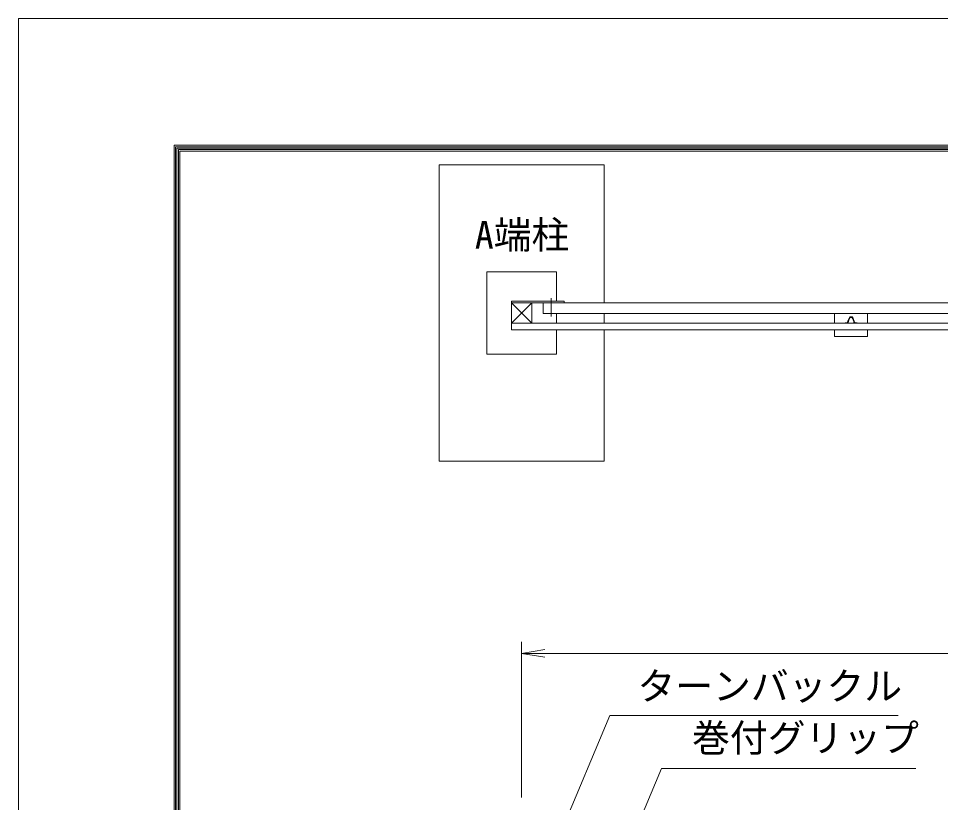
# Model space of a CAD drawing. Units: millimetres at full size; details may follow other scales. Extents: x -14700 to 14700, y -10395 to 10395.
# Drawn here: x -14700 to -9101, y 5634 to 10395 of the extents above; entities that cross this region are included whole.
import ezdxf
from ezdxf.enums import TextEntityAlignment as Align

# ---------------------------------------------------------------- set-up
doc = ezdxf.new("R2010")
doc.units = ezdxf.units.MM
doc.header["$LTSCALE"] = 40
doc.linetypes.add('USER1', pattern=[50.8, 31.75, -6.35, 6.35, -6.35])
for name, color, linetype, lineweight in [('0-0_D-STR3', 3, 'Continuous', 13), ('0-1_D-STR1', 1, 'Continuous', 18), ('0-2_D-BMK', 2, 'USER1', 13), ('0-3_D-STR4', 7, 'Continuous', 18), ('0-6_D-STR-DIM', 7, 'Continuous', 13), ('0-7_0', 7, 'Continuous', 18), ('0-9_D-STR-TXT', 7, 'Continuous', 13), ('0-C_D-TTL', 7, 'Continuous', 18)]:
    doc.layers.add(name, color=color, linetype=linetype, lineweight=lineweight)
doc.styles.add('ＭＳ ゴシック', font='')
doc.styles.get('ＭＳ ゴシック').set_extended_font_data('MS Gothic')

# ---------------------------------------------------------------- blocks, each defined once
blk = doc.blocks.new('_Open')
at = {"layer": '0-7_0'}
blk.add_line((-40, 6.67), (0, 0), dxfattribs=at)
blk.add_lwpolyline([(-40, -6.67), (0, 0), (-40, 0)], dxfattribs=at)

msp = doc.modelspace()

# ---------------------------------------------------------------- linework, layer by layer
at = {"layer": '0-0_D-STR3'}
for p, q in [((-11706.74, 8677.87), (-11386.74, 8677.87)), ((-11706.74, 8677.87), (-11706.74, 8668.87)), ((-11706.74, 8668.87), (-11386.74, 8668.87)), ((-11386.74, 8677.87), (-11386.74, 8668.87))]:
    msp.add_line(p, q, dxfattribs=at)
at = {"layer": '0-1_D-STR1'}
for p, q in [((-11706.74, 8668.87), (-11581.74, 8543.87)), ((-11581.74, 8668.87), (-11706.74, 8543.87)), ((-11514.24, 8668.87), (-11514.24, 8603.87)), ((-11514.24, 8668.87), (-5774.24, 8668.87)), ((-11514.24, 8603.87), (-5774.24, 8603.87)), ((-9638.67, 8583.87), (-9649.81, 8583.87)), ((-9640.17, 8579.37), (-9647.97, 8579.37)), ((-11706.74, 8543.87), (1155.76, 8543.87)), ((-11706.74, 8543.87), (-11706.74, 8503.87)), ((-9680.74, 8545.87), (-9680.74, 8543.87)), ((-9664.71, 8543.87), (-9680.74, 8543.87)), ((-9668.98, 8547.37), (-9679.24, 8547.37)), ((-9623.77, 8543.87), (-9607.74, 8543.87)), ((-9619.49, 8547.37), (-9609.24, 8547.37)), ((-9607.74, 8545.87), (-9607.74, 8543.87)), ((-9607.74, 8545.87), (-9607.74, 8543.87)), ((-11706.74, 8503.87), (1155.76, 8503.87))]:
    msp.add_line(p, q, dxfattribs=at)
msp.add_lwpolyline([(-11706.74, 8668.87), (-11706.74, 8543.87), (-11581.74, 8543.87), (-11581.74, 8668.87)], close=True, dxfattribs=at)
for centre, radius, start, end in [((-9576.28, 8533.02), 90.5, 146.67148, 168.8028), ((-9579.24, 8533.07), 84, 147.4916, 171.15527), ((-9649.81, 8581.37), 2.5, 90, 146.67148), ((-9647.97, 8576.87), 2.5, 90, 147.4916), ((-9640.51, 8576.87), 2.5, 32.5084, 90), ((-9638.67, 8581.37), 2.5, 33.32852, 90), ((-9709.24, 8533.07), 84, 8.84473, 32.5084), ((-9712.2, 8533.02), 90.5, 11.1972, 33.32852), ((-9679.24, 8545.87), 1.5, 90, 180), ((-9668.98, 8551.37), 4, 270, 348.8028), ((-9664.71, 8546.37), 2.5, 270, 351.15527), ((-9623.77, 8546.37), 2.5, 188.84473, 270), ((-9619.49, 8551.37), 4, 191.1972, 270), ((-9609.24, 8545.87), 1.5, 0, 90)]:
    msp.add_arc(centre, radius, start, end, dxfattribs=at)
at = {"layer": '0-2_D-BMK'}
msp.add_line((-11464.24, 8585.37), (-11464.24, 8696.37), dxfattribs=at)
at = {"layer": '0-3_D-STR4'}
for p, q in [((-11144.24, 9506.37), (-12144.24, 9506.37)), ((-11144.24, 8668.87), (-11144.24, 9506.37)), ((-11431.74, 8856.37), (-11856.74, 8856.37)), ((-11431.74, 8677.87), (-11431.74, 8856.37)), ((-11431.74, 8543.87), (-11431.74, 8603.87)), ((-11144.24, 8543.87), (-11144.24, 8603.87)), ((-9744.24, 8603.87), (-9744.24, 8543.87)), ((-9544.24, 8543.87), (-9544.24, 8603.87))]:
    msp.add_line(p, q, dxfattribs=at)
for points in [[(-12144.24, 9506.37), (-12144.24, 7706.37), (-11144.24, 7706.37), (-11144.24, 8503.87)], [(-11856.74, 8856.37), (-11856.74, 8356.37), (-11431.74, 8356.37), (-11431.74, 8503.87)], [(-9744.24, 8503.87), (-9744.24, 8463.87), (-9544.24, 8463.87), (-9544.24, 8503.87)]]:
    msp.add_lwpolyline(points, dxfattribs=at)
at = {"layer": '0-6_D-STR-DIM'}
for p, q in [((-11644.24, 5663.52), (-11644.24, 6609.25)), ((-11644.24, 6539.25), (-5644.24, 6539.25))]:
    msp.add_line(p, q, dxfattribs=at)
at = {"layer": '0-9_D-STR-TXT'}
for points in [[(-9358.93, 6162.62), (-11109.5, 6162.62), (-11401.47, 5462.37)], [(-9250.39, 5840.91), (-10795.76, 5840.91), (-10957.12, 5453.91)]]:
    msp.add_lwpolyline(points, dxfattribs=at)
at = {"layer": '0-C_D-TTL', "color": 2}
msp.add_lwpolyline([(-14700, 10395), (14700, 10395), (14700, -10395), (-14700, -10395)], close=True, dxfattribs=at)
at = {"layer": '0-C_D-TTL'}
for points in [[(-13755, 9625), (13755, 9625), (13755, -9625), (-13755, -9625)], [(-13746.25, 9616.25), (13746.25, 9616.25), (13746.25, -9616.25), (-13746.25, -9616.25)], [(-13737.5, 9607.5), (13737.5, 9607.5), (13737.5, -9607.5), (-13737.5, -9607.5)], [(-13728.75, 9598.75), (13728.75, 9598.75), (13728.75, -9598.75), (-13728.75, -9598.75)], [(-13720, 9590), (13720, 9590), (13720, -9590), (-13720, -9590)]]:
    msp.add_lwpolyline(points, close=True, dxfattribs=at)

# ---------------------------------------------------------------- block references
at = {"layer": '0-6_D-STR-DIM', "xscale": 3.5, "yscale": 3.5, "rotation": 180}
msp.add_blockref('_Open', (-11644.24, 6539.25), dxfattribs=at)

# ---------------------------------------------------------------- texts
at = {"layer": '0-9_D-STR-TXT', "style": 'ＭＳ ゴシック'}
for s, p in [('A端柱', (-11928.5, 8946.26)), ('ターンバックル', (-10941.04, 6206.23)), ('巻付グリップ', (-10609.53, 5891.62))]:
    msp.add_text(s, height=168.3, dxfattribs=at).set_placement(p, align=Align.BOTTOM_LEFT)

doc.saveas('drawing.dxf')
